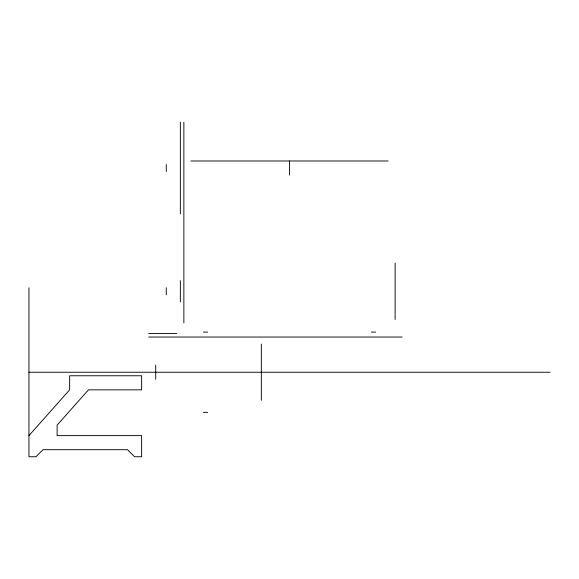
<?xml version="1.0" encoding="UTF-8"?>
<svg xmlns="http://www.w3.org/2000/svg" width="579" height="579" viewBox="0 0 579 579"><rect width="100%" height="100%" fill="white"/><g stroke="black" fill="none" stroke-linecap="round" stroke-linejoin="round"><path stroke-width="0.87" d="M28.95 435.618L69.639 389.848L69.639 375.764L141.623 375.764L141.623 389.848L88.478 389.848L57.118 425.131L57.118 435.618L141.623 435.618L141.623 456.744L134.581 456.744L127.539 449.702L43.034 449.702L35.992 456.744L28.95 456.744L28.95 287.741M190.911 160.984L388.089 160.984M203.417 332.1L207.629 332.1M371.371 332.1L375.583 332.1M148.665 333.511L176.827 333.511M148.665 337.036L402.173 337.036M28.95 372.239L550.05 372.239M203.417 412.378L207.629 412.378M395.131 263.09L395.131 319.427M289.5 160.984L289.5 175.068M261.332 344.078L261.332 400.407M183.869 122.256L183.869 322.952M180.351 122.256L180.351 213.803M180.351 280.699L180.351 301.825M166.267 164.516L166.267 171.536M166.267 287.749L166.267 294.769M155.708 365.197L155.708 379.281"/></g></svg>
